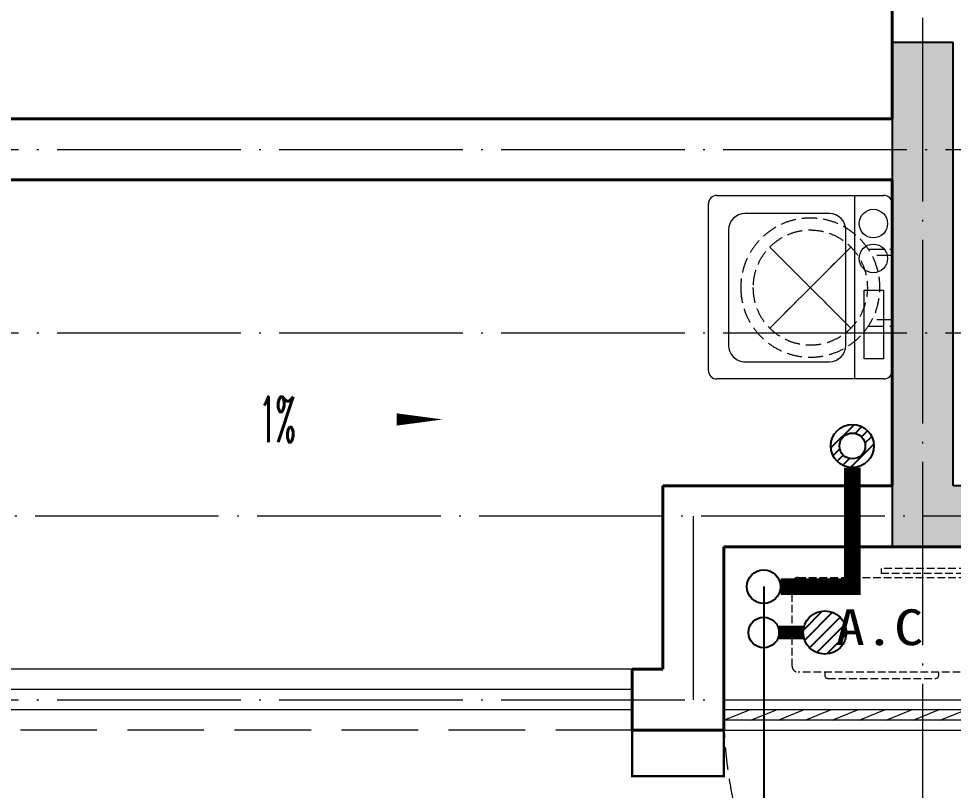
# Model space of a CAD drawing. Extents: x 27938 to 1042331, y -235042 to 1535213.
# Drawn here: x 712961 to 716017, y 518944 to 521468 of the extents above; entities that cross this region are included whole.
import ezdxf

# ---------------------------------------------------------------- set-up
doc = ezdxf.new("R2010")
doc.units = 0
doc.header["$LTSCALE"] = 1000
doc.header["$MEASUREMENT"] = 0
for name, pattern in [('$1$DASH', [0.35, 0.25, -0.1]), ('DASH', [0.35, 0.25, -0.1]), ('DOTE', [2.42, 2, -0.2, 0.02, -0.2])]:
    doc.linetypes.add(name, pattern=pattern)
for name, color, linetype in [('$RECOVER_210609100354-0', 7, 'Continuous'), ('$RECOVER_210609100354-25', 7, 'Continuous'), ('3.5方案汇报，与郭总、侯月琴确定户型_t8$0$2020.03.04 -1安徽标准化洋房户型(UA）_t8_t8$0$看线', 154, 'Continuous'), ('COLUMN', 9, 'Continuous'), ('DIM_凝结', 3, 'Continuous'), ('DIM_污水', 3, 'Continuous'), ('EQUIP_地漏', 7, 'Continuous'), ('PIPE-凝结', 150, 'N'), ('PIPE-污水', 2, 'W'), ('VPIPE-凝结', 150, 'Continuous'), ('VPIPE-污水', 2, 'W')]:
    doc.layers.add(name, color=color, linetype=linetype)
for name, color, linetype, lineweight in [('DOTE', 19, 'DOTE', 9), ('LVTRY', 1, 'Continuous', 13), ('PUB_HATCH', 8, 'Continuous', 9), ('WALL', 9, 'Continuous', 40), ('WINDOW', 8, 'Continuous', 15), ('平面-排水沟', 86, 'Continuous', 15), ('平面-栏杆', 135, 'Continuous', 15), ('平面-看线', 45, 'Continuous', 15), ('平面-空调预留孔', 173, 'Continuous', 15)]:
    doc.layers.add(name, color=color, linetype=linetype, lineweight=lineweight)
doc.styles.add('_TCH_DIM', font='SIMPLEX.shx', dxfattribs={"width": 0.6, "oblique": 10, "bigfont": 'hztxt.shx'})
doc.styles.get("Standard").update_dxf_attribs({"font": 'gbenor.shx', "bigfont": 'gbcbig.shx'})
doc.styles.add('黑体', font='simhei.ttf')
doc.linetypes.add('N', pattern='A,3,-0.2,["N",Standard,S=0.25,R=0,X=-0.1,Y=-0.115],-0.2', length=3.4)
doc.linetypes.add('W', pattern='A,3,-0.2,["W",Standard,S=0.25,R=0,X=-0.1,Y=-0.115],-0.2', length=3.4)

# ---------------------------------------------------------------- blocks, each defined once
blk = doc.blocks.new('GFDGDGRDGRDG')
at = {"layer": 'DOTE', "linetype": 'DOTE', "ltscale": 0.3}
for p, q in [((609093.7, 360558.3), (609093.7, 376108.3)), ((573593.7, 364358.3), (626393.7, 364358.3)), ((573593.7, 363758.3), (626393.7, 363758.3)), ((626393.7, 363158.3), (573593.7, 363158.3)), ((608343.7, 362558.3), (608343.7, 363158.3)), ((573593.7, 362558.3), (626393.7, 362558.3))]:
    blk.add_line(p, q, dxfattribs=at)
blk = doc.blocks.new('HFHFHFHFTF')
at = {"layer": 'PUB_HATCH'}
blk.add_hatch(color=256, dxfattribs=at).paths.add_polyline_path([(570666.6, 365523.7), (569916.6, 365523.7), (569916.6, 366973.7), (569716.6, 366973.7), (569716.6, 365323.7), (570666.6, 365323.7)])
at = {"layer": 'COLUMN', "color": 8}
for p, q in [((569916.6, 366973.7), (569716.6, 366973.7)), ((569716.6, 366973.7), (569716.6, 365323.7)), ((569916.6, 365523.7), (569916.6, 366973.7)), ((570666.6, 365523.7), (569916.6, 365523.7)), ((569716.6, 365323.7), (570666.6, 365323.7))]:
    blk.add_line(p, q, dxfattribs=at)
blk = doc.blocks.new('RECTANG')
at = {"color": 0}
for p, q in [((1, 1), (0, 1)), ((0, 1), (0, 0)), ((1, 0), (1, 1)), ((0, 0), (1, 0))]:
    blk.add_line(p, q, dxfattribs=at)
blk = doc.blocks.new('洗衣机')
at = {"layer": 'LVTRY', "color": 0}
for p, q in [((3791567.4, 243472.1), (3791021, 243472.1)), ((3791116.5, 243472.1), (3791116.5, 242871.5)), ((3790993.7, 243444.5), (3790993.7, 242899.1)), ((3791594.6, 242899.1), (3791594.6, 243444.5)), ((3791199, 243412.7), (3791474.9, 243412.7)), ((3791145.1, 242982.5), (3791145.1, 243358)), ((3791528.8, 243358), (3791528.8, 242982.5)), ((3791474.9, 242927.8), (3791199, 242927.8)), ((3791021, 242871.5), (3791567.4, 242871.5))]:
    blk.add_line(p, q, dxfattribs=at)
at = {"layer": 'LVTRY', "color": 0, "extrusion": (0, 0, -1)}
for centre, major_axis, start_param, end_param in [((3791021, 243444.5), (0, 27.6), -1.570796, 0), ((3791567.4, 243444.5), (0, 27.6), 0, 1.570796), ((3791055.1, 243379.8), (0, 46.9), 3.141593, 9.424778), ((3791199, 243358), (0, 54.7), 4.712389, 6.283185), ((3791474.9, 243358), (0, 54.7), 0, 1.570796), ((3791055.1, 243265.7), (0, 46.9), 3.141593, 9.424778), ((3791199, 242982.5), (0, 54.7), 3.141593, 4.712389), ((3791474.9, 242982.5), (0, 54.7), 1.570796, 3.141593), ((3791021, 242899.1), (0, 27.6), 3.141593, 4.712389), ((3791567.4, 242899.1), (0, 27.6), 1.570796, 3.141593)]:
    blk.add_ellipse(centre, major_axis=major_axis, ratio=0.986385, start_param=start_param, end_param=end_param, dxfattribs=at)
at = {"layer": 'LVTRY', "color": 8, "xscale": 63.25620569481588, "yscale": 224.5369532744355, "zscale": 64.12934308941763, "rotation": 180}
blk.add_blockref('RECTANG', (3791085.2, 243162.4), dxfattribs=at)
blk = doc.blocks.new('dnfhfn')
at = {"color": 0, "linetype": '$1$DASH', "ltscale": 0.2}
for p, q in [((101.9, 495, 0), (121.9, 495, 0)), ((101.9, 417.2, 0), (101.9, 495, 0)), ((121.9, 495, 0), (121.9, 429, 0)), ((353.1, 495, 0), (333.1, 495, 0)), ((333.1, 495, 0), (333.1, 429, 0)), ((353.1, 417.2, 0), (353.1, 495, 0))]:
    blk.add_line(p, q, dxfattribs=at)
at = {"color": 0, "linetype": '$1$DASH', "ltscale": 0.2, "elevation": 0}
for points in [[(94.9, 360.1), (94.9, 360.1), (360.1, 94.9), (360.1, 94.9)], [(360.1, 360.1), (94.9, 94.9), (94.9, 94.9), (360.1, 360.1)]]:
    blk.add_lwpolyline(points, close=True, dxfattribs=at)
at = {"color": 0, "linetype": '$1$DASH', "ltscale": 0.2}
for radius in [227.5, 187.5]:
    blk.add_circle((227.5, 227.5, 0), radius, dxfattribs=at)
blk = doc.blocks.new('gsergvr')
at = {"layer": '平面-空调预留孔', "color": 0, "linetype": 'DASH', "ltscale": 0.1}
for p, q in [((34075.4, 17176.2), (34075.4, 17166.2)), ((34448.2, 17166.2), (34448.2, 17176.2)), ((34085.4, 17156.2), (34438.2, 17156.2))]:
    blk.add_line(p, q, dxfattribs=at)
blk.add_lwpolyline([(34679.3, 17515.3), (34259.5, 17515.3), (34259.5, 17500.2), (34679.3, 17500.2)], close=True, dxfattribs=at)
blk.add_lwpolyline([(34728.6, 17176.2), (33988.6, 17176.2, -0.414214), (33968.6, 17196.2), (33968.6, 17466.2, -0.414214), (33988.6, 17486.2), (34728.6, 17486.2, -0.414214), (34748.6, 17466.2), (34748.6, 17196.2, -0.414214)], format="xyb", close=True, dxfattribs=at)
for centre, start, end in [((34085.4, 17166.2), 180, 270), ((34438.2, 17166.2), 270, 0)]:
    blk.add_arc(centre, 10, start, end, dxfattribs=at)
at = {"layer": '平面-空调预留孔', "color": 0, "linetype": 'DASH', "ltscale": 0.1, "style": '黑体', "width": 1.2}
blk.add_text('A.C', height=117.05, dxfattribs=at).set_placement((34110.9, 17264.8))
blk = doc.blocks.new('rtyryrtyeeretee')
at = {"layer": '平面-空调预留孔', "color": 8}
blk.add_blockref('gsergvr', (635673.5, 326705.8), dxfattribs=at)
blk = doc.blocks.new('$WINLIB2D$00000039')
at = {"color": 0}
for points in [[(-0.5, 0.5), (-0.5, -0.5)], [(0.5, 0.5), (-0.5, 0.5)], [(0.5, -0.5), (0.5, 0.5)], [(-0.5, 0.1667), (0.5, 0.1667)], [(-0.3839, -0.1667), (-0.448, 0.1667)], [(-0.3159, -0.1667), (-0.38, 0.1667)], [(-0.2479, -0.1667), (-0.312, 0.1667)], [(-0.1799, -0.1667), (-0.244, 0.1667)], [(-0.1119, -0.1667), (-0.176, 0.1667)], [(-0.0439, -0.1667), (-0.108, 0.1667)], [(0.0241, -0.1667), (-0.04, 0.1667)], [(0.0921, -0.1667), (0.028, 0.1667)], [(0.16, -0.1667), (0.0959, 0.1667)], [(0.228, -0.1667), (0.1639, 0.1667)], [(0.296, -0.1667), (0.2319, 0.1667)], [(0.364, -0.1667), (0.2999, 0.1667)], [(0.432, -0.1667), (0.3679, 0.1667)], [(0.5, -0.1667), (0.4359, 0.1667)], [(-0.4519, -0.1667), (-0.5, 0.0836)], [(-0.5, -0.1667), (0.5, -0.1667)], [(0.5, -0.5), (-0.5, -0.5)]]:
    blk.add_lwpolyline(points, dxfattribs=at)
blk = doc.blocks.new('$TwtSys$00000141')
for p, q in [((-141.3, 11.5), (-15.1, 137.7)), ((-141.3, 11.5), (-15.1, 137.7)), ((-130.8, -52.6), (52.6, 130.8)), ((-130.8, -52.6), (52.6, 130.8)), ((-99.7, -99.7), (99.7, 99.7)), ((-99.7, -99.7), (99.7, 99.7)), ((-48.5, -130.6), (131.4, 49.3)), ((-48.5, -130.6), (131.4, 49.3)), ((17.1, -138.4), (138.4, -17.1)), ((17.1, -138.4), (138.4, -17.1))]:
    blk.add_line(p, q)
blk.add_circle((0, 0), 141)
blk.add_circle((0, 0), 141)
blk = doc.blocks.new('$TwtSys$00000543')
for p, q in [((-140.4, -12.8), (12.8, 140.4)), ((18.7, 82.5), (62.6, 126.4)), ((59.8, 59.8), (99.7, 99.7)), ((82.5, 18.7), (126.4, 62.6)), ((-12.8, -140.4), (140.4, 12.8)), ((-126.4, -62.6), (-82.5, -18.7)), ((-99.7, -99.7), (-59.8, -59.8)), ((-62.6, -126.4), (-18.7, -82.5))]:
    blk.add_line(p, q)
for radius in [141, 84.6]:
    blk.add_circle((0, 0), radius)

msp = doc.modelspace()

# ---------------------------------------------------------------- hatches: boundary and pattern name
at = {"layer": 'PIPE-污水'}
for points in [[(715686.6, 519610.4), (715714.1, 519610.4), (715714.1, 519582.9)], [(715686.6, 519610.4), (715686.6, 519582.9), (715714.1, 519582.9)]]:
    msp.add_hatch(color=256, dxfattribs=at).paths.add_polyline_path(points)

# ---------------------------------------------------------------- linework, layer by layer
at = {"layer": '$RECOVER_210609100354-0', "color": 8, "const_width": 8}
msp.add_lwpolyline([(714966.6, 519140.4), (714966.6, 518990.4), (715266.6, 518990.4), (715266.6, 519140.4)], dxfattribs=at)
at = {"layer": 'DIM_凝结'}
msp.add_line((715396.6, 519460.4), (715396.6, 517562.2), dxfattribs=at)
at = {"layer": 'DIM_污水'}
msp.add_line((715396.6, 519610.4), (715396.6, 518197.9), dxfattribs=at)
at = {"layer": 'PIPE-凝结', "const_width": 45}
msp.add_lwpolyline([(715446.6, 519460.4), (715526.1, 519460.4)], dxfattribs=at)
at = {"layer": 'PIPE-污水', "const_width": 55}
for points in [[(715686.6, 519999.9), (715686.6, 519610.4)], [(715451.6, 519610.4), (715686.6, 519610.4)]]:
    msp.add_lwpolyline(points, dxfattribs=at)
at = {"layer": 'VPIPE-凝结'}
msp.add_circle((715396.6, 519460.4), 50, dxfattribs=at)
at = {"layer": 'VPIPE-污水'}
msp.add_circle((715396.6, 519610.4), 55, dxfattribs=at)
at = {"layer": 'WALL', "color": 8}
for p, q in [((715816.6, 524090.4), (715816.6, 521140.4)), ((710316.6, 521140.4), (715816.6, 521140.4)), ((710316.6, 520940.4), (715816.6, 520940.4)), ((715816.6, 520940.4), (715816.6, 519940.4)), ((715066.6, 519940.4), (715066.6, 519340.4)), ((715816.6, 519940.4), (715066.6, 519940.4)), ((715266.6, 519740.4), (715266.6, 519140.4)), ((715916.6, 519740.4), (715266.6, 519740.4)), ((716566.6, 519740.4), (715916.6, 519740.4)), ((715066.6, 519340.4), (714966.6, 519340.4)), ((714966.6, 519140.4), (714966.6, 519340.4)), ((715266.6, 519140.4), (714966.6, 519140.4))]:
    msp.add_line(p, q, dxfattribs=at)
at = {"layer": 'WINDOW', "color": 8, "linetype": 'DASH', "ltscale": 0.3}
msp.add_lwpolyline([(716566.6, 519190.4), (715440.7, 518540.4, -0.131652), (715266.6, 519190.4)], format="xyb", dxfattribs=at)
at = {"layer": '平面-排水沟', "color": 8}
msp.add_lwpolyline([(713925.7, 520157.1, 0, 0, 0), (714347.1, 520157.1, 0, 40, 0), (714197.1, 520157.1, 0, 0, 0)], format="xyseb", dxfattribs=at)
at = {"layer": '平面-栏杆', "color": 8}
for points in [[(714966.6, 519273.8), (710466.6, 519273.8)], [(714966.6, 519207.1), (710466.6, 519207.1)]]:
    msp.add_lwpolyline(points, dxfattribs=at)
at = {"layer": '平面-看线', "color": 8}
msp.add_lwpolyline([(714966.6, 519340.4), (710466.6, 519340.4)], dxfattribs=at)
at = {"layer": '平面-看线', "color": 8, "linetype": 'DASH'}
msp.add_lwpolyline([(714966.6, 519140.4), (710466.6, 519140.4)], dxfattribs=at)

# ---------------------------------------------------------------- block references
at = {"layer": '$RECOVER_210609100354-25', "color": 8, "xscale": -1}
msp.add_blockref('洗衣机', (4506810.4, 277418), dxfattribs=at)
at = {"color": 8}
for name, p in [('HFHFHFHFTF', (146100, 154416.7)), ('rtyryrtyeeretee', (45847.4, 175448.4))]:
    msp.add_blockref(name, p, dxfattribs=at)
at = {"layer": '3.5方案汇报，与郭总、侯月琴确定户型_t8$0$2020.03.04 -1安徽标准化洋房户型(UA）_t8_t8$0$看线', "ltscale": 10}
msp.add_blockref('GFDGDGRDGRDG', (106822.9, 156682.1), dxfattribs=at)
at = {"layer": 'EQUIP_地漏', "xscale": 0.5, "yscale": 0.5, "zscale": 0.5}
msp.add_blockref('$TwtSys$00000543', (715686.6, 520070.4), dxfattribs=at)
at = {"layer": 'EQUIP_地漏', "xscale": 0.5, "yscale": 0.5, "zscale": 0.5, "rotation": 180}
msp.add_blockref('$TwtSys$00000141', (715596.6, 519460.4), dxfattribs=at)
at = {"layer": 'WINDOW', "xscale": 1299.999999983003, "yscale": -100, "zscale": 1299.999999983003, "rotation": 180}
msp.add_blockref('$WINLIB2D$00000039', (715916.6, 519190.4), dxfattribs=at)
at = {"layer": '平面-空调预留孔', "color": 8, "xscale": -1, "rotation": 270}
msp.add_blockref('dnfhfn', (715321.6, 520360.8, 0), dxfattribs=at)

# ---------------------------------------------------------------- texts
at = {"layer": '平面-排水沟', "color": 8, "style": '_TCH_DIM', "width": 0.423529}
msp.add_text('1%', height=148.75, dxfattribs=at).set_placement((713747.4, 520082.7))

doc.saveas('drawing.dxf')
